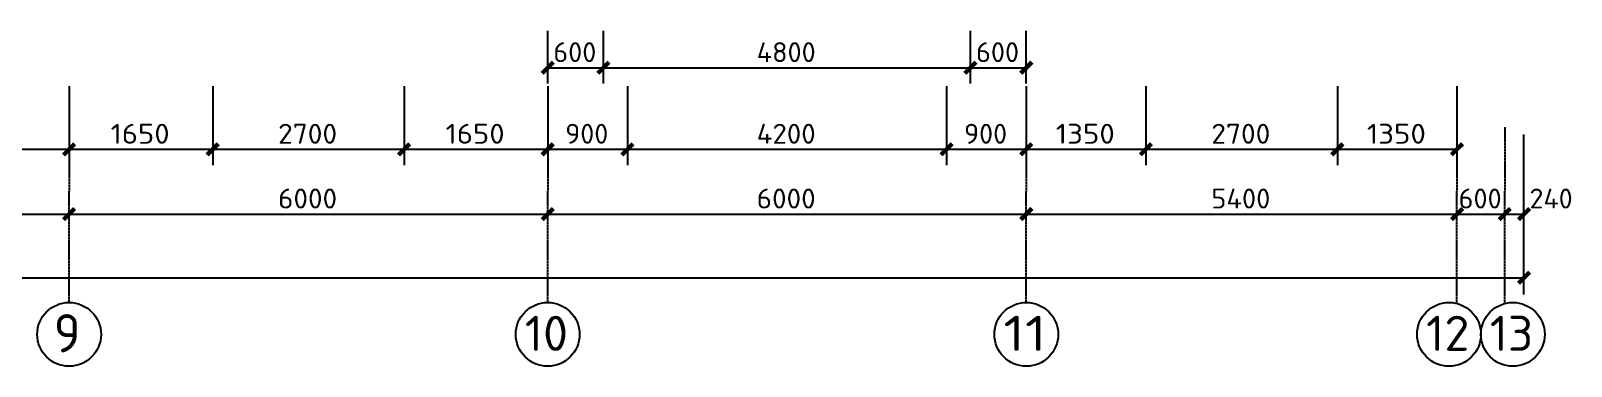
# Model space of a CAD drawing. Extents: x -165130 to 255370, y -346822 to 187778.
# Drawn here: x -112510 to -93198, y -203570 to -199359 of the extents above; entities that cross this region are included whole.
import ezdxf
from ezdxf.enums import TextEntityAlignment as Align

# ---------------------------------------------------------------- set-up
doc = ezdxf.new("R2010")
doc.units = 0
doc.header["$MEASUREMENT"] = 0
doc.linetypes.add('2', pattern=[38.000001, 30.000001, -3, 2, -3])
for name, color, linetype in [('尺寸线及数字', 253, 'CONTINUOUS'), ('轴线__尺寸数字', 4, 'CONTINUOUS'), ('轴线__点划线', 94, '2'), ('轴线__轴线号和轴圈', 94, 'CONTINUOUS')]:
    doc.layers.add(name, color=color, linetype=linetype)
doc.styles.get("Standard").update_dxf_attribs({"font": 'TSSDENG', "height": 3, "bigfont": 'TSSDCHN'})

msp = doc.modelspace()

# ---------------------------------------------------------------- linework, layer by layer
at = {"layer": '尺寸线及数字', "color": 94}
for p, q in [((-106029.632, -200022.787, -625.1), (-106029.632, -199359.103, -625.1)), ((-105329.656, -200022.787, -625.1), (-105329.656, -199359.103, -625.1)), ((-100729.644, -200022.787, -625.1), (-100729.644, -199359.103, -625.1)), ((-100029.632, -200022.787, -625.1), (-100029.632, -199359.103, -625.1)), ((-106029.632, -199822.799, -625.1), (-105329.656, -199822.799, -625.1)), ((-105329.656, -199822.799, -625.1), (-100729.644, -199822.799, -625.1)), ((-100729.644, -199822.799, -625.1), (-100029.632, -199822.799, -625.1)), ((-112029.632, -200053.722, -625.1), (-112029.632, -201046.95, -625.1)), ((-110229.632, -200053.722, -625.1), (-110229.632, -201046.95, -625.1)), ((-107829.632, -200053.722, -625.1), (-107829.632, -201046.95, -625.1)), ((-106029.632, -200053.722, -625.1), (-106029.632, -201046.95, -625.1)), ((-106029.632, -200053.722, -625.1), (-106029.632, -201046.95, -625.1)), ((-105029.656, -200053.722, -625.1), (-105029.656, -201046.95, -625.1)), ((-101029.644, -200053.722, -625.1), (-101029.644, -201046.95, -625.1)), ((-100029.632, -200053.722, -625.1), (-100029.632, -201046.95, -625.1)), ((-98529.632, -200053.722, -625.1), (-98529.632, -201046.95, -625.1)), ((-96129.632, -200053.722, -625.1), (-96129.632, -201046.95, -625.1)), ((-94629.632, -200053.722, -625.1), (-94629.632, -201046.95, -625.1)), ((-113829.632, -200846.954, -625.1), (-112029.632, -200846.954, -625.1)), ((-112029.632, -200846.954, -625.1), (-110229.632, -200846.954, -625.1)), ((-110229.632, -200846.954, -625.1), (-107829.632, -200846.954, -625.1)), ((-107829.632, -200846.954, -625.1), (-106029.632, -200846.954, -625.1)), ((-106029.632, -200846.954, -625.1), (-105029.656, -200846.954, -625.1)), ((-105029.656, -200846.954, -625.1), (-101029.644, -200846.954, -625.1)), ((-101029.644, -200846.954, -625.1), (-100029.632, -200846.954, -625.1)), ((-100029.632, -200846.954, -625.1), (-98529.632, -200846.954, -625.1)), ((-98529.632, -200846.954, -625.1), (-96129.632, -200846.954, -625.1)), ((-96129.632, -200846.954, -625.1), (-94629.632, -200846.954, -625.1))]:
    msp.add_line(p, q, dxfattribs=at)
at = {"layer": '尺寸线及数字', "color": 94, "const_width": 54, "elevation": -625.1}
for points in [[(-106099.651, -199892.791), (-105959.649, -199752.798)], [(-105399.639, -199892.791), (-105259.637, -199752.798)], [(-100799.663, -199892.791), (-100659.661, -199752.798)], [(-100099.651, -199892.791), (-99959.649, -199752.798)], [(-112099.651, -200916.955), (-111959.649, -200776.952)], [(-112099.651, -200916.955), (-111959.649, -200776.952)], [(-110299.651, -200916.955), (-110159.649, -200776.952)], [(-110299.651, -200916.955), (-110159.649, -200776.952)], [(-107899.651, -200916.955), (-107759.649, -200776.952)], [(-106099.651, -200916.955), (-105959.649, -200776.952)], [(-106099.651, -200916.955), (-105959.649, -200776.952)], [(-105099.639, -200916.955), (-104959.637, -200776.952)], [(-101099.663, -200916.955), (-100959.661, -200776.952)], [(-100099.651, -200916.955), (-99959.649, -200776.952)], [(-100099.651, -200916.955), (-99959.649, -200776.952)], [(-98599.651, -200916.955), (-98459.649, -200776.952)], [(-98599.651, -200916.955), (-98459.649, -200776.952)], [(-96199.651, -200916.955), (-96059.649, -200776.952)], [(-94699.651, -200916.955), (-94559.649, -200776.952)]]:
    msp.add_lwpolyline(points, dxfattribs=at)
at = {"layer": '轴线__尺寸数字', "color": 94}
for p, q in [((-93789.654, -202669.961, -625.1), (-93789.654, -200660.058, -625.1)), ((-118029.632, -201660.061, -625.1), (-112029.632, -201660.061, -625.1)), ((-112029.632, -201670.058, -625.1), (-112029.632, -201660.061, -625.1)), ((-112029.632, -201660.061, -625.1), (-106029.632, -201660.061, -625.1)), ((-112029.632, -201670.058, -625.1), (-112029.632, -201660.061, -625.1)), ((-106029.632, -201670.058, -625.1), (-106029.632, -201660.061, -625.1)), ((-106029.632, -201660.061, -625.1), (-100029.632, -201660.061, -625.1)), ((-106029.632, -201670.058, -625.1), (-106029.632, -201660.061, -625.1)), ((-100029.632, -201670.058, -625.1), (-100029.632, -201660.061, -625.1)), ((-100029.632, -201660.061, -625.1), (-94629.632, -201660.061, -625.1)), ((-100029.632, -201670.058, -625.1), (-100029.632, -201660.061, -625.1)), ((-94629.632, -201670.058, -625.1), (-94629.632, -201660.061, -625.1)), ((-94629.632, -201660.061, -625.1), (-94029.632, -201660.061, -625.1)), ((-94629.632, -201670.058, -625.1), (-94629.632, -201660.061, -625.1)), ((-94029.632, -201670.058, -625.1), (-94029.632, -201660.061, -625.1)), ((-94029.632, -201660.061, -625.1), (-93789.654, -201660.061, -625.1)), ((-154269.646, -202460.058, -625.1), (-93789.654, -202460.058, -625.1)), ((-93789.654, -202470.064, -625.1), (-93789.654, -202460.058, -625.1))]:
    msp.add_line(p, q, dxfattribs=at)
at = {"layer": '轴线__尺寸数字', "color": 94, "const_width": 54, "elevation": -625.1}
for points in [[(-112099.651, -201730.062), (-111959.649, -201590.06)], [(-112099.651, -201730.062), (-111959.649, -201590.06)], [(-106099.651, -201730.062), (-105959.649, -201590.06)], [(-106099.651, -201730.062), (-105959.649, -201590.06)], [(-100099.651, -201730.062), (-99959.649, -201590.06)], [(-100099.651, -201730.062), (-99959.649, -201590.06)], [(-94699.651, -201730.062), (-94559.649, -201590.06)], [(-94699.651, -201730.062), (-94559.649, -201590.06)], [(-94099.651, -201730.062), (-93959.649, -201590.06)], [(-93859.637, -201730.062), (-93719.634, -201590.06)], [(-93859.637, -202530.059), (-93719.634, -202390.057)]]:
    msp.add_lwpolyline(points, dxfattribs=at)
at = {"layer": '轴线__点划线'}
for p, q in [((-112029.632, -200570.446, -625.1), (-112029.632, -201370.443, -625.1)), ((-106029.632, -200570.446, -625.1), (-106029.632, -201370.443, -625.1)), ((-100029.632, -200570.446, -625.1), (-100029.632, -201370.443, -625.1)), ((-94629.632, -200570.446, -625.1), (-94629.632, -201370.443, -625.1)), ((-94029.632, -200570.446, -625.1), (-94029.632, -201370.443, -625.1)), ((-112029.632, -201670.058, -625.1), (-112029.632, -201370.443, -625.1)), ((-112029.632, -201670.058, -625.1), (-112029.632, -201370.443, -625.1)), ((-106029.632, -201670.058, -625.1), (-106029.632, -201370.443, -625.1)), ((-106029.632, -201670.058, -625.1), (-106029.632, -201370.443, -625.1)), ((-100029.632, -201670.058, -625.1), (-100029.632, -201370.443, -625.1)), ((-100029.632, -201670.058, -625.1), (-100029.632, -201370.443, -625.1)), ((-94629.632, -201670.058, -625.1), (-94629.632, -201370.443, -625.1)), ((-94629.632, -201670.058, -625.1), (-94629.632, -201370.443, -625.1)), ((-94029.632, -201670.058, -625.1), (-94029.632, -201370.443, -625.1)), ((-94029.632, -201670.058, -625.1), (-94029.632, -201370.443, -625.1)), ((-112029.632, -202770.064, -625.1), (-112029.632, -201670.058, -625.1)), ((-106029.632, -202770.064, -625.1), (-106029.632, -201670.058, -625.1)), ((-100029.632, -202770.064, -625.1), (-100029.632, -201670.058, -625.1)), ((-94629.632, -202770.064, -625.1), (-94629.632, -201670.058, -625.1)), ((-94029.632, -202770.064, -625.1), (-94029.632, -201670.058, -625.1))]:
    msp.add_line(p, q, dxfattribs=at)
at = {"layer": '轴线__轴线号和轴圈'}
for centre in [(-112029.632, -203170.058, -625.1), (-106029.632, -203170.058, -625.1), (-100029.632, -203170.058, -625.1), (-94729.644, -203170.058, -625.1), (-93929.656, -203170.058, -625.1)]:
    msp.add_circle(centre, 400, dxfattribs=at)

# ---------------------------------------------------------------- texts
at = {"layer": '尺寸线及数字', "color": 94}
for s, width, p, p2 in [('600', 1.040028, (-105959.649, -199752.798, -625.1), (-105419.634, -199752.798, -625.1)), ('4800', 1.040003, (-103409.649, -199752.798, -625.1), (-102669.646, -199752.798, -625.1)), ('600', 1.040028, (-100659.661, -199752.798, -625.1), (-100119.646, -199752.798, -625.1)), ('1650', 1.099432, (-111509.649, -200776.952, -625.1), (-110769.646, -200776.952, -625.1)), ('2700', 1.040003, (-109409.649, -200776.952, -625.1), (-108669.646, -200776.952, -625.1)), ('1650', 1.099432, (-107309.649, -200776.952, -625.1), (-106569.646, -200776.952, -625.1)), ('900', 1.040028, (-105809.649, -200776.952, -625.1), (-105269.634, -200776.952, -625.1)), ('4200', 1.040003, (-103409.649, -200776.952, -625.1), (-102669.646, -200776.952, -625.1)), ('900', 1.040028, (-100809.661, -200776.952, -625.1), (-100269.646, -200776.952, -625.1)), ('1350', 1.099432, (-99659.649, -200776.952, -625.1), (-98919.646, -200776.952, -625.1)), ('2700', 1.040003, (-97709.649, -200776.952, -625.1), (-96969.646, -200776.952, -625.1)), ('1350', 1.099432, (-95759.649, -200776.952, -625.1), (-95019.646, -200776.952, -625.1))]:
    msp.add_text(s, height=250, dxfattribs=dict(at, width=width)).set_placement(p, p2, align=Align.FIT)
at = {"layer": '轴线__尺寸数字', "color": 94}
for s, width, p, p2 in [('6000', 1.040003, (-109409.649, -201590.06, -625.1), (-108669.646, -201590.06, -625.1)), ('6000', 1.040003, (-103409.649, -201590.06, -625.1), (-102669.646, -201590.06, -625.1)), ('5400', 1.040003, (-97709.649, -201590.06, -625.1), (-96969.646, -201590.06, -625.1)), ('600', 1.039958, (-94609.637, -201590.06, -625.1), (-94069.659, -201590.06, -625.1)), ('240', 1.039958, (-93719.634, -201590.06, -625.1), (-93179.656, -201590.06, -625.1))]:
    msp.add_text(s, height=250, dxfattribs=dict(at, width=width)).set_placement(p, p2, align=Align.FIT)
at = {"layer": '轴线__轴线号和轴圈'}
for s, height, width, p, p2 in [('9', 480, 1.399994, (-112221.636, -203395.663, -625.1), (-111885.638, -203395.663, -625.1)), ('10', 440, 1.071528, (-106317.657, -203376.858, -625.1), (-105773.65, -203376.858, -625.1)), ('11', 440, 1.530754, (-100317.657, -203376.858, -625.1), (-99773.65, -203376.858, -625.1)), ('12', 440, 1.071455, (-95017.632, -203376.858, -625.1), (-94473.662, -203376.858, -625.1)), ('13', 440, 1.071528, (-94217.644, -203376.858, -625.1), (-93673.638, -203376.858, -625.1))]:
    msp.add_text(s, height=height, dxfattribs=dict(at, width=width)).set_placement(p, p2, align=Align.FIT)

doc.saveas('drawing.dxf')
